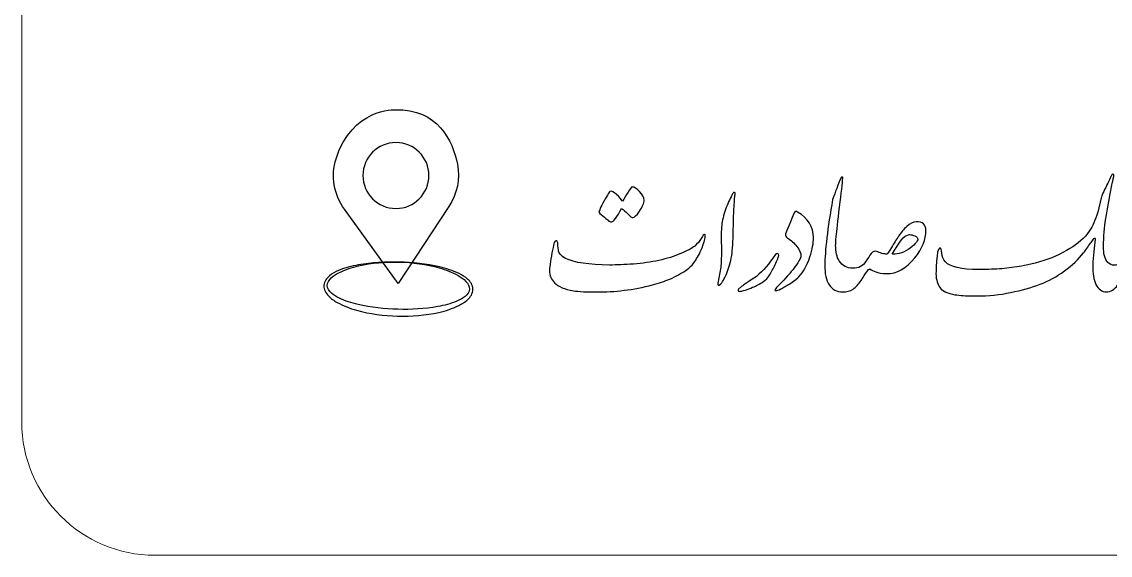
# Model space of a CAD drawing. Header units: millimetres. Extents: x 86.5 to 136.5, y -104.4 to -54.4.
# Drawn here: x 86.5 to 111.03, y -104.37 to -92.35 of the extents above; entities that cross this region are included whole.
import ezdxf

# ---------------------------------------------------------------- set-up
doc = ezdxf.new("R2010")
doc.units = ezdxf.units.MM
doc.header["$MEASUREMENT"] = 0
doc.layers.add('Layer 1', color=7, linetype='Continuous')

msp = doc.modelspace()

# ---------------------------------------------------------------- linework, layer by layer
at = {"layer": 'Layer 1', "color": 250, "lineweight": 18}
msp.add_open_spline([(89.501, -54.3709), (89.501, -54.3709), (133.501, -54.3709), (133.501, -54.3709), (135.1533, -54.3709), (136.501, -55.7186), (136.501, -57.3709), (136.501, -57.3709), (136.501, -101.3709), (136.501, -101.3709), (136.501, -103.0232), (135.1533, -104.3709), (133.501, -104.3709), (133.501, -104.3709), (89.501, -104.3709), (89.501, -104.3709), (87.8487, -104.3709), (86.501, -103.0232), (86.501, -101.3709), (86.501, -101.3709), (86.501, -57.3709), (86.501, -57.3709), (86.501, -55.7186), (87.8487, -54.3709), (89.501, -54.3709)], degree=3, knots=[0, 0, 0, 0, 0.125, 0.125, 0.125, 0.25, 0.25, 0.25, 0.375, 0.375, 0.375, 0.5, 0.5, 0.5, 0.625, 0.625, 0.625, 0.75, 0.75, 0.75, 0.875, 0.875, 0.875, 1, 1, 1, 1], dxfattribs=at)
at = {"layer": 'Layer 1', "color": 250}
for points, knots in [([(93.7742, -96.571), (93.7742, -96.571), (94.9836, -98.2449), (94.9836, -98.2449), (94.9836, -98.2449), (96.1278, -96.5074), (96.1278, -96.5074), (96.3118, -96.228), (96.3876, -95.8871), (96.3209, -95.5591), (96.2124, -95.0233), (95.8858, -94.3099), (94.9161, -94.3289), (94.9161, -94.3289), (93.9449, -94.2923), (93.5837, -95.4328), (93.4611, -95.8193), (93.5367, -96.2425), (93.7742, -96.571)], [0, 0, 0, 0, 0.1666667, 0.1666667, 0.1666667, 0.3333333, 0.3333333, 0.3333333, 0.5, 0.5, 0.5, 0.6666667, 0.6666667, 0.6666667, 0.8333333, 0.8333333, 0.8333333, 1, 1, 1, 1]), ([(95.6789, -95.8112), (95.6789, -96.2218), (95.3459, -96.5547), (94.9352, -96.5547), (94.5245, -96.5547), (94.1915, -96.2218), (94.1915, -95.8112), (94.1915, -95.4004), (94.5245, -95.0676), (94.9352, -95.0676), (95.3459, -95.0676), (95.6789, -95.4004), (95.6789, -95.8112)], [0, 0, 0, 0, 0.25, 0.25, 0.25, 0.5, 0.5, 0.5, 0.75, 0.75, 0.75, 1, 1, 1, 1]), ([(95.0042, -97.7627), (95.3107, -97.7707), (95.6172, -97.8029), (95.9175, -97.872), (96.067, -97.9086), (96.2161, -97.9521), (96.3569, -98.0207), (96.4264, -98.0563), (96.4957, -98.0957), (96.5549, -98.1522), (96.613, -98.2058), (96.6696, -98.2811), (96.6699, -98.3762), (96.6699, -98.4713), (96.6127, -98.5495), (96.5532, -98.6049), (96.4928, -98.6634), (96.4223, -98.7044), (96.3515, -98.7415), (96.2079, -98.8123), (96.0571, -98.8609), (95.9043, -98.8963), (95.5978, -98.9653), (95.2847, -98.9866), (94.9733, -98.9816), (94.6618, -98.9708), (94.3502, -98.9333), (94.0476, -98.8489), (93.8968, -98.8053), (93.7486, -98.7494), (93.609, -98.6714), (93.5401, -98.6308), (93.4719, -98.5864), (93.4145, -98.5248), (93.358, -98.4666), (93.3048, -98.3856), (93.3097, -98.2908), (93.3148, -98.1963), (93.3749, -98.1237), (93.4358, -98.0732), (93.4978, -98.0197), (93.5688, -97.984), (93.6401, -97.9519), (93.7842, -97.8905), (93.9352, -97.8545), (94.0864, -97.8256), (94.3897, -97.7718), (94.6974, -97.755), (95.0042, -97.7627)], [0, 0, 0, 0, 0.0625, 0.0625, 0.0625, 0.125, 0.125, 0.125, 0.1875, 0.1875, 0.1875, 0.25, 0.25, 0.25, 0.3125, 0.3125, 0.3125, 0.375, 0.375, 0.375, 0.4375, 0.4375, 0.4375, 0.5, 0.5, 0.5, 0.5625, 0.5625, 0.5625, 0.625, 0.625, 0.625, 0.6875, 0.6875, 0.6875, 0.75, 0.75, 0.75, 0.8125, 0.8125, 0.8125, 0.875, 0.875, 0.875, 0.9375, 0.9375, 0.9375, 1, 1, 1, 1]), ([(95.0042, -97.7627), (94.6975, -97.7579), (94.3894, -97.7792), (94.0906, -97.8467), (93.9419, -97.8813), (93.7956, -97.9287), (93.6606, -97.9957), (93.5943, -98.0303), (93.529, -98.069), (93.4778, -98.1196), (93.4256, -98.1682), (93.3849, -98.2297), (93.3866, -98.2928), (93.3868, -98.3557), (93.4276, -98.4139), (93.4789, -98.4602), (93.5293, -98.5085), (93.5935, -98.5453), (93.6587, -98.5784), (93.7912, -98.6427), (93.9357, -98.6852), (94.081, -98.7206), (94.3738, -98.7879), (94.6754, -98.8193), (94.977, -98.8273), (95.2787, -98.8346), (95.5817, -98.818), (95.8774, -98.7658), (96.0241, -98.7375), (96.1708, -98.7027), (96.3062, -98.6453), (96.3728, -98.6155), (96.439, -98.582), (96.4916, -98.5365), (96.5451, -98.4928), (96.5889, -98.4369), (96.5923, -98.3743), (96.5971, -98.3115), (96.5597, -98.248), (96.5102, -98.1969), (96.4615, -98.1438), (96.3983, -98.1018), (96.3339, -98.064), (96.2026, -97.99), (96.0588, -97.9354), (95.9122, -97.8929), (95.6172, -97.8104), (95.3105, -97.7733), (95.0042, -97.7627)], [0, 0, 0, 0, 0.0625, 0.0625, 0.0625, 0.125, 0.125, 0.125, 0.1875, 0.1875, 0.1875, 0.25, 0.25, 0.25, 0.3125, 0.3125, 0.3125, 0.375, 0.375, 0.375, 0.4375, 0.4375, 0.4375, 0.5, 0.5, 0.5, 0.5625, 0.5625, 0.5625, 0.625, 0.625, 0.625, 0.6875, 0.6875, 0.6875, 0.75, 0.75, 0.75, 0.8125, 0.8125, 0.8125, 0.875, 0.875, 0.875, 0.9375, 0.9375, 0.9375, 1, 1, 1, 1])]:
    msp.add_open_spline(points, degree=3, knots=knots, dxfattribs=at)
at = {"layer": 'Layer 1', "color": 251}
for points, knots in [([(104.8447, -97.3802), (104.8448, -97.5366), (104.8716, -97.6549), (104.926, -97.735), (105.0025, -97.8468), (105.1019, -97.9033), (105.2233, -97.9033), (105.296, -97.9033), (105.3572, -97.8908), (105.406, -97.865), (105.4557, -97.8402), (105.4987, -97.7971), (105.5351, -97.735), (105.5714, -97.6738), (105.6077, -97.6193), (105.6441, -97.5715), (105.6813, -97.5237), (105.7225, -97.5074), (105.7693, -97.5227), (105.8028, -97.539), (105.842, -97.5543), (105.8879, -97.5657), (105.9338, -97.5782), (105.9711, -97.5849), (105.9988, -97.5868), (106.0179, -97.5724), (106.0533, -97.5198), (106.1049, -97.4319), (106.1575, -97.3429), (106.2101, -97.2578), (106.2637, -97.1756), (106.3172, -97.0934), (106.3793, -97.0217), (106.4511, -96.9595), (106.5228, -96.8983), (106.5935, -96.8629), (106.6624, -96.8534), (106.8048, -96.8496), (106.8775, -96.9155), (106.8813, -97.0523), (106.8813, -97.2521), (106.7972, -97.4577), (106.6289, -97.668), (106.4386, -97.9052), (106.2244, -98.0237), (105.9873, -98.0237), (105.8888, -98.0218), (105.8104, -98.0094), (105.7521, -97.9855), (105.6947, -97.9625), (105.6498, -97.9396), (105.6182, -97.9176), (105.6029, -97.9138), (105.579, -97.9339), (105.5465, -97.9788), (105.514, -98.0237), (105.471, -98.0897), (105.4174, -98.1758), (105.3639, -98.2618), (105.3046, -98.3268), (105.2386, -98.3708), (105.1717, -98.4148), (105.0943, -98.4368), (105.0044, -98.4368), (104.8715, -98.433), (104.7701, -98.3804), (104.6994, -98.2781), (104.6277, -98.1768), (104.5961, -98.0268), (104.6037, -97.8291), (104.6037, -97.8291), (104.6009, -97.8287), (104.6009, -97.8287), (104.6028, -97.6833), (104.6181, -97.4797), (104.6468, -97.2196), (104.6764, -96.9586), (104.7194, -96.6708), (104.7778, -96.3552), (104.8074, -96.2634), (104.8677, -96.1018), (104.9594, -95.8704), (104.969, -95.8485), (104.9786, -95.8389), (104.9891, -95.8427), (104.9996, -95.8465), (105.0044, -95.8551), (105.0044, -95.8704), (104.9986, -95.9842), (104.9757, -96.2022), (104.9346, -96.5235), (104.8935, -96.8448), (104.8677, -97.0647), (104.859, -97.1842), (104.8497, -97.3009), (104.8449, -97.3657), (104.8447, -97.3793), (104.8447, -97.3793), (104.8447, -97.3796), (104.8447, -97.3796), (104.8447, -97.3796), (104.8447, -97.3802), (104.8447, -97.3802)], [0, 0, 0, 0, 0.0294118, 0.0294118, 0.0294118, 0.0588235, 0.0588235, 0.0588235, 0.0882353, 0.0882353, 0.0882353, 0.1176471, 0.1176471, 0.1176471, 0.1470588, 0.1470588, 0.1470588, 0.1764706, 0.1764706, 0.1764706, 0.2058824, 0.2058824, 0.2058824, 0.2352941, 0.2352941, 0.2352941, 0.2647059, 0.2647059, 0.2647059, 0.2941176, 0.2941176, 0.2941176, 0.3235294, 0.3235294, 0.3235294, 0.3529412, 0.3529412, 0.3529412, 0.3823529, 0.3823529, 0.3823529, 0.4117647, 0.4117647, 0.4117647, 0.4411765, 0.4411765, 0.4411765, 0.4705882, 0.4705882, 0.4705882, 0.5, 0.5, 0.5, 0.5294118, 0.5294118, 0.5294118, 0.5588235, 0.5588235, 0.5588235, 0.5882353, 0.5882353, 0.5882353, 0.6176471, 0.6176471, 0.6176471, 0.6470588, 0.6470588, 0.6470588, 0.6764706, 0.6764706, 0.6764706, 0.7058824, 0.7058824, 0.7058824, 0.7352941, 0.7352941, 0.7352941, 0.7647059, 0.7647059, 0.7647059, 0.7941176, 0.7941176, 0.7941176, 0.8235294, 0.8235294, 0.8235294, 0.8529412, 0.8529412, 0.8529412, 0.8823529, 0.8823529, 0.8823529, 0.9117647, 0.9117647, 0.9117647, 0.9411765, 0.9411765, 0.9411765, 0.9705882, 0.9705882, 0.9705882, 1, 1, 1, 1]), ([(110.8849, -97.386), (110.8849, -97.386), (110.8849, -97.4672), (110.8849, -97.4672), (110.8849, -97.6241), (110.927, -97.734), (111.0111, -97.7952), (111.0618, -97.8287), (111.1115, -97.8402), (111.1622, -97.8287), (111.2129, -97.8182), (111.2511, -97.7914), (111.2788, -97.7503), (111.3056, -97.7092), (111.3286, -97.6613), (111.3467, -97.6059), (111.3659, -97.5514), (111.384, -97.5237), (111.4003, -97.5237), (111.4213, -97.5237), (111.429, -97.5428), (111.4251, -97.582), (111.4232, -97.6499), (111.4031, -97.7589), (111.363, -97.91), (111.3228, -98.061), (111.2674, -98.1853), (111.1985, -98.2829), (111.1297, -98.3794), (111.0455, -98.4311), (110.9471, -98.4368), (110.8457, -98.433), (110.7673, -98.3756), (110.7109, -98.2656), (110.6612, -98.1576), (110.6373, -98.017), (110.6411, -97.8459), (110.6411, -97.8459), (110.6411, -97.8316), (110.6411, -97.8316), (110.6411, -97.8316), (110.641, -97.8315), (110.641, -97.8315), (110.641, -97.8315), (110.6411, -97.8271), (110.6411, -97.8271), (110.6411, -97.8271), (110.6411, -97.8258), (110.6411, -97.8258), (110.6411, -97.8258), (110.6411, -97.8257), (110.6411, -97.8257), (110.6433, -97.7328), (110.6499, -97.6333), (110.6611, -97.5294), (110.6726, -97.4223), (110.6831, -97.3296), (110.6946, -97.2492), (110.6946, -97.2359), (110.6927, -97.2282), (110.6889, -97.2263), (110.6812, -97.2244), (110.6736, -97.2272), (110.6669, -97.2349), (110.6315, -97.2837), (110.6057, -97.3181), (110.5913, -97.3391), (110.5311, -97.4223), (110.4785, -97.4959), (110.4336, -97.5571), (110.3217, -97.6986), (110.1783, -97.8344), (110.0023, -97.9635), (109.8312, -98.0907), (109.6476, -98.1901), (109.4535, -98.2628), (109.2575, -98.3354), (109.0366, -98.3976), (108.7899, -98.4483), (108.549, -98.4999), (108.2927, -98.5267), (108.0221, -98.5267), (108.0221, -98.5267), (107.938, -98.5267), (107.938, -98.5267), (107.785, -98.5267), (107.6502, -98.5171), (107.5345, -98.498), (107.37, -98.4684), (107.2591, -98.4167), (107.2017, -98.3441), (107.1415, -98.2733), (107.1099, -98.1662), (107.1061, -98.0218), (107.108, -97.8985), (107.1166, -97.7684), (107.131, -97.6298), (107.1463, -97.4921), (107.1721, -97.4309), (107.2094, -97.4481), (107.2208, -97.4481), (107.2294, -97.4854), (107.2352, -97.56), (107.2409, -97.6346), (107.2686, -97.7006), (107.3193, -97.7589), (107.4235, -97.8727), (107.6741, -97.93), (108.0699, -97.93), (108.2831, -97.93), (108.4553, -97.9243), (108.5882, -97.9128), (109.2116, -97.8602), (109.7231, -97.7092), (110.1228, -97.4596), (110.3083, -97.3506), (110.4546, -97.2196), (110.5626, -97.0637), (110.6391, -96.9538), (110.7022, -96.8132), (110.751, -96.6411), (110.751, -96.6411), (110.8294, -96.3132), (110.8294, -96.3132), (110.838, -96.274), (110.882, -96.1774), (110.9604, -96.0225), (110.9834, -95.9718), (111.0025, -95.9297), (111.0197, -95.8963), (111.0359, -95.8628), (111.0484, -95.8379), (111.056, -95.8236), (111.0656, -95.7987), (111.078, -95.7853), (111.0952, -95.7844), (111.1115, -95.7825), (111.1182, -95.7978), (111.1144, -95.8312), (111.0962, -95.9077), (111.0818, -95.9737), (111.0723, -96.0273), (110.9661, -96.5732), (110.9088, -96.9232), (110.8992, -97.0781), (110.8901, -97.2102), (110.8854, -97.3093), (110.8849, -97.3763), (110.8849, -97.3763), (110.8849, -97.3796), (110.8849, -97.3796), (110.8849, -97.3796), (110.8849, -97.3828), (110.8849, -97.3828), (110.8849, -97.3828), (110.8849, -97.386), (110.8849, -97.386)], [0, 0, 0, 0, 0.0192308, 0.0192308, 0.0192308, 0.0384615, 0.0384615, 0.0384615, 0.0576923, 0.0576923, 0.0576923, 0.0769231, 0.0769231, 0.0769231, 0.0961538, 0.0961538, 0.0961538, 0.1153846, 0.1153846, 0.1153846, 0.1346154, 0.1346154, 0.1346154, 0.1538462, 0.1538462, 0.1538462, 0.1730769, 0.1730769, 0.1730769, 0.1923077, 0.1923077, 0.1923077, 0.2115385, 0.2115385, 0.2115385, 0.2307692, 0.2307692, 0.2307692, 0.25, 0.25, 0.25, 0.2692308, 0.2692308, 0.2692308, 0.2884615, 0.2884615, 0.2884615, 0.3076923, 0.3076923, 0.3076923, 0.3269231, 0.3269231, 0.3269231, 0.3461538, 0.3461538, 0.3461538, 0.3653846, 0.3653846, 0.3653846, 0.3846154, 0.3846154, 0.3846154, 0.4038462, 0.4038462, 0.4038462, 0.4230769, 0.4230769, 0.4230769, 0.4423077, 0.4423077, 0.4423077, 0.4615385, 0.4615385, 0.4615385, 0.4807692, 0.4807692, 0.4807692, 0.5, 0.5, 0.5, 0.5192308, 0.5192308, 0.5192308, 0.5384615, 0.5384615, 0.5384615, 0.5576923, 0.5576923, 0.5576923, 0.5769231, 0.5769231, 0.5769231, 0.5961538, 0.5961538, 0.5961538, 0.6153846, 0.6153846, 0.6153846, 0.6346154, 0.6346154, 0.6346154, 0.6538462, 0.6538462, 0.6538462, 0.6730769, 0.6730769, 0.6730769, 0.6923077, 0.6923077, 0.6923077, 0.7115385, 0.7115385, 0.7115385, 0.7307692, 0.7307692, 0.7307692, 0.75, 0.75, 0.75, 0.7692308, 0.7692308, 0.7692308, 0.7884615, 0.7884615, 0.7884615, 0.8076923, 0.8076923, 0.8076923, 0.8269231, 0.8269231, 0.8269231, 0.8461538, 0.8461538, 0.8461538, 0.8653846, 0.8653846, 0.8653846, 0.8846154, 0.8846154, 0.8846154, 0.9038462, 0.9038462, 0.9038462, 0.9230769, 0.9230769, 0.9230769, 0.9423077, 0.9423077, 0.9423077, 0.9615385, 0.9615385, 0.9615385, 0.9807692, 0.9807692, 0.9807692, 1, 1, 1, 1]), ([(99.5112, -96.6363), (99.5112, -96.6124), (99.5495, -96.5283), (99.626, -96.3839), (99.7025, -96.2405), (99.7493, -96.1688), (99.7665, -96.1688), (99.7981, -96.1554), (99.844, -96.1783), (99.9052, -96.2376), (99.9654, -96.2959), (100.0113, -96.3476), (100.0438, -96.3925), (100.0811, -96.3313), (100.1222, -96.2615), (100.1681, -96.185), (100.214, -96.1085), (100.2446, -96.0703), (100.259, -96.0703), (100.3058, -96.0703), (100.3613, -96.1047), (100.4263, -96.1726), (100.4904, -96.2405), (100.5248, -96.3045), (100.5286, -96.3648), (100.5286, -96.4355), (100.4932, -96.5197), (100.4244, -96.6163), (100.3574, -96.7119), (100.3077, -96.7597), (100.2762, -96.7597), (100.2551, -96.7597), (100.2178, -96.7329), (100.1643, -96.6784), (100.1098, -96.6239), (100.062, -96.5818), (100.0209, -96.5522), (99.9205, -96.7559), (99.8402, -96.8572), (99.7799, -96.8572), (99.7656, -96.8572), (99.7436, -96.8457), (99.7159, -96.8209), (99.69, -96.7989), (99.6489, -96.7654), (99.5944, -96.7205), (99.539, -96.6755), (99.5112, -96.6478), (99.5112, -96.6363)], [0, 0, 0, 0, 0.0625, 0.0625, 0.0625, 0.125, 0.125, 0.125, 0.1875, 0.1875, 0.1875, 0.25, 0.25, 0.25, 0.3125, 0.3125, 0.3125, 0.375, 0.375, 0.375, 0.4375, 0.4375, 0.4375, 0.5, 0.5, 0.5, 0.5625, 0.5625, 0.5625, 0.625, 0.625, 0.625, 0.6875, 0.6875, 0.6875, 0.75, 0.75, 0.75, 0.8125, 0.8125, 0.8125, 0.875, 0.875, 0.875, 0.9375, 0.9375, 0.9375, 1, 1, 1, 1]), ([(102.5423, -96.8601), (102.5385, -96.9939), (102.5356, -97.1154), (102.5337, -97.2234), (102.5318, -97.3324), (102.526, -97.4233), (102.5165, -97.4988), (102.5021, -97.6594), (102.4706, -97.8009), (102.4247, -97.9253), (102.3778, -98.0496), (102.3405, -98.1327), (102.3138, -98.1739), (102.287, -98.215), (102.265, -98.2446), (102.2478, -98.2628), (102.2277, -98.2819), (102.2115, -98.2876), (102.2, -98.2809), (102.1895, -98.2752), (102.1856, -98.2637), (102.1895, -98.2494), (102.1895, -98.2456), (102.2, -98.1892), (102.2229, -98.0792), (102.2449, -97.9702), (102.2593, -97.8641), (102.265, -97.7617), (102.2707, -97.6594), (102.2717, -97.5141), (102.2679, -97.3257), (102.264, -97.1383), (102.2688, -96.9949), (102.2813, -96.8964), (102.2889, -96.8381), (102.3013, -96.7788), (102.3195, -96.7167), (102.3367, -96.6555), (102.3568, -96.5943), (102.3797, -96.535), (102.4017, -96.4747), (102.4256, -96.4183), (102.4505, -96.3648), (102.4763, -96.3122), (102.4993, -96.2644), (102.5193, -96.2233), (102.5366, -96.1975), (102.5509, -96.1869), (102.5643, -96.1927), (102.5777, -96.1984), (102.5834, -96.2089), (102.5815, -96.2233), (102.5777, -96.2386), (102.5729, -96.274), (102.5691, -96.3285), (102.5643, -96.3839), (102.5595, -96.4451), (102.5557, -96.5139), (102.5519, -96.5818), (102.549, -96.6488), (102.5461, -96.7138), (102.5432, -96.7798), (102.5423, -96.8276), (102.5423, -96.8601)], [0, 0, 0, 0, 0.047619, 0.047619, 0.047619, 0.0952381, 0.0952381, 0.0952381, 0.1428571, 0.1428571, 0.1428571, 0.1904762, 0.1904762, 0.1904762, 0.2380952, 0.2380952, 0.2380952, 0.2857143, 0.2857143, 0.2857143, 0.3333333, 0.3333333, 0.3333333, 0.3809524, 0.3809524, 0.3809524, 0.4285714, 0.4285714, 0.4285714, 0.4761905, 0.4761905, 0.4761905, 0.5238095, 0.5238095, 0.5238095, 0.5714286, 0.5714286, 0.5714286, 0.6190476, 0.6190476, 0.6190476, 0.6666667, 0.6666667, 0.6666667, 0.7142857, 0.7142857, 0.7142857, 0.7619048, 0.7619048, 0.7619048, 0.8095238, 0.8095238, 0.8095238, 0.8571429, 0.8571429, 0.8571429, 0.9047619, 0.9047619, 0.9047619, 0.952381, 0.952381, 0.952381, 1, 1, 1, 1]), ([(103.9125, -96.6497), (103.9249, -96.6163), (103.9507, -96.6115), (103.988, -96.6354), (104.2271, -96.7798), (104.3466, -96.971), (104.3466, -97.21), (104.3466, -97.3334), (104.3188, -97.4778), (104.2653, -97.6441), (104.1993, -97.8421), (104.1171, -97.9912), (104.0186, -98.0926), (103.9909, -98.1241), (103.9287, -98.1719), (103.8322, -98.235), (103.7356, -98.2982), (103.662, -98.3431), (103.6113, -98.368), (103.5596, -98.3938), (103.5204, -98.4062), (103.4946, -98.4062), (103.4832, -98.4062), (103.4774, -98.4014), (103.4774, -98.3919), (103.4774, -98.3766), (103.4994, -98.3479), (103.5424, -98.3048), (103.662, -98.1872), (103.7767, -98.061), (103.8867, -97.9272), (104.0043, -97.7761), (104.0635, -97.6738), (104.0635, -97.6212), (104.0635, -97.5619), (104.0329, -97.4921), (103.9737, -97.4127), (103.9134, -97.3334), (103.8427, -97.2693), (103.7604, -97.2206), (103.7193, -97.1986), (103.7059, -97.1661), (103.7184, -97.123), (103.7203, -97.1154), (103.7853, -96.9576), (103.9125, -96.6497)], [0, 0, 0, 0, 0.0666667, 0.0666667, 0.0666667, 0.1333333, 0.1333333, 0.1333333, 0.2, 0.2, 0.2, 0.2666667, 0.2666667, 0.2666667, 0.3333333, 0.3333333, 0.3333333, 0.4, 0.4, 0.4, 0.4666667, 0.4666667, 0.4666667, 0.5333333, 0.5333333, 0.5333333, 0.6, 0.6, 0.6, 0.6666667, 0.6666667, 0.6666667, 0.7333333, 0.7333333, 0.7333333, 0.8, 0.8, 0.8, 0.8666667, 0.8666667, 0.8666667, 0.9333333, 0.9333333, 0.9333333, 1, 1, 1, 1]), ([(99.7493, -97.8296), (99.91, -97.8296), (100.0897, -97.822), (100.2886, -97.8067), (100.4875, -97.7914), (100.6778, -97.7646), (100.8604, -97.7245), (101.0421, -97.6843), (101.2065, -97.6327), (101.3547, -97.5715), (101.502, -97.5103), (101.6062, -97.4529), (101.6684, -97.4022), (101.7295, -97.3506), (101.7793, -97.2932), (101.8166, -97.2301), (101.8538, -97.1661), (101.8787, -97.1345), (101.8892, -97.1345), (101.9045, -97.1345), (101.9103, -97.1555), (101.9064, -97.1986), (101.8988, -97.2588), (101.8749, -97.3391), (101.8338, -97.4395), (101.7793, -97.5686), (101.7257, -97.6709), (101.6722, -97.7484), (101.6196, -97.8249), (101.5546, -97.8899), (101.4781, -97.9444), (101.3691, -98.017), (101.2467, -98.084), (101.1109, -98.1461), (100.9914, -98.1939), (100.8604, -98.2379), (100.7189, -98.2771), (100.5018, -98.3335), (100.2886, -98.3737), (100.0773, -98.3995), (99.866, -98.4244), (99.6614, -98.4368), (99.4634, -98.4368), (99.234, -98.4368), (99.058, -98.4272), (98.9366, -98.4091), (98.7367, -98.3775), (98.5952, -98.3173), (98.5111, -98.2293), (98.4346, -98.1605), (98.3963, -98.0677), (98.3963, -97.9492), (98.3963, -97.9033), (98.403, -97.8363), (98.4164, -97.7503), (98.4289, -97.6652), (98.4442, -97.5791), (98.4623, -97.4931), (98.4795, -97.407), (98.4939, -97.3506), (98.5025, -97.3238), (98.512, -97.2961), (98.5264, -97.2827), (98.5446, -97.2827), (98.5637, -97.2827), (98.5752, -97.299), (98.5799, -97.3324), (98.5847, -97.3649), (98.5895, -97.4166), (98.5952, -97.4873), (98.601, -97.5581), (98.6555, -97.6231), (98.7578, -97.6805), (98.9576, -97.7761), (99.2885, -97.8258), (99.7493, -97.8296)], [0, 0, 0, 0, 0.04, 0.04, 0.04, 0.08, 0.08, 0.08, 0.12, 0.12, 0.12, 0.16, 0.16, 0.16, 0.2, 0.2, 0.2, 0.24, 0.24, 0.24, 0.28, 0.28, 0.28, 0.32, 0.32, 0.32, 0.36, 0.36, 0.36, 0.4, 0.4, 0.4, 0.44, 0.44, 0.44, 0.48, 0.48, 0.48, 0.52, 0.52, 0.52, 0.56, 0.56, 0.56, 0.6, 0.6, 0.6, 0.64, 0.64, 0.64, 0.68, 0.68, 0.68, 0.72, 0.72, 0.72, 0.76, 0.76, 0.76, 0.8, 0.8, 0.8, 0.84, 0.84, 0.84, 0.88, 0.88, 0.88, 0.92, 0.92, 0.92, 0.96, 0.96, 0.96, 1, 1, 1, 1]), ([(106.6997, -97.2483), (106.6958, -97.2177), (106.6738, -97.1938), (106.6337, -97.1737), (106.5935, -97.1546), (106.5524, -97.1441), (106.5113, -97.1441), (106.4425, -97.1479), (106.3813, -97.1871), (106.3296, -97.2617), (106.277, -97.3363), (106.2378, -97.3955), (106.2101, -97.4395), (106.1833, -97.4835), (106.1527, -97.5332), (106.1193, -97.5868), (106.1566, -97.5887), (106.2091, -97.5829), (106.2761, -97.5686), (106.343, -97.5543), (106.4099, -97.5256), (106.4769, -97.4806), (106.5429, -97.4357), (106.5964, -97.3908), (106.6375, -97.3449), (106.6786, -97.299), (106.6997, -97.2665), (106.6997, -97.2483)], [0, 0, 0, 0, 0.1111111, 0.1111111, 0.1111111, 0.2222222, 0.2222222, 0.2222222, 0.3333333, 0.3333333, 0.3333333, 0.4444444, 0.4444444, 0.4444444, 0.5555556, 0.5555556, 0.5555556, 0.6666667, 0.6666667, 0.6666667, 0.7777778, 0.7777778, 0.7777778, 0.8888889, 0.8888889, 0.8888889, 1, 1, 1, 1]), ([(103.5281, -97.7168), (103.487, -97.8105), (103.4449, -97.8975), (103.4019, -97.9778), (103.3589, -98.0582), (103.3225, -98.1107), (103.2929, -98.1366), (103.2479, -98.1815), (103.203, -98.2169), (103.1571, -98.2408), (103.1112, -98.2647), (103.071, -98.2857), (103.0366, -98.3039), (103.0022, -98.3211), (102.9544, -98.3412), (102.8922, -98.3641), (102.8387, -98.3861), (102.7842, -98.4043), (102.7297, -98.4167), (102.6905, -98.4263), (102.6656, -98.4263), (102.6542, -98.4167), (102.6446, -98.3986), (102.6484, -98.3794), (102.6656, -98.3613), (102.6809, -98.3479), (102.6991, -98.3335), (102.7211, -98.3163), (102.744, -98.2991), (102.8368, -98.237), (102.9984, -98.127), (103.1609, -98.018), (103.3044, -97.866), (103.4277, -97.6719), (103.4726, -97.603), (103.5061, -97.5696), (103.53, -97.5715), (103.553, -97.5734), (103.5644, -97.5868), (103.5644, -97.6135), (103.5587, -97.6413), (103.5472, -97.6757), (103.5281, -97.7168)], [0, 0, 0, 0, 0.0714286, 0.0714286, 0.0714286, 0.1428571, 0.1428571, 0.1428571, 0.2142857, 0.2142857, 0.2142857, 0.2857143, 0.2857143, 0.2857143, 0.3571429, 0.3571429, 0.3571429, 0.4285714, 0.4285714, 0.4285714, 0.5, 0.5, 0.5, 0.5714286, 0.5714286, 0.5714286, 0.6428571, 0.6428571, 0.6428571, 0.7142857, 0.7142857, 0.7142857, 0.7857143, 0.7857143, 0.7857143, 0.8571429, 0.8571429, 0.8571429, 0.9285714, 0.9285714, 0.9285714, 1, 1, 1, 1])]:
    msp.add_open_spline(points, degree=3, knots=knots, dxfattribs=at)

doc.saveas('drawing.dxf')
